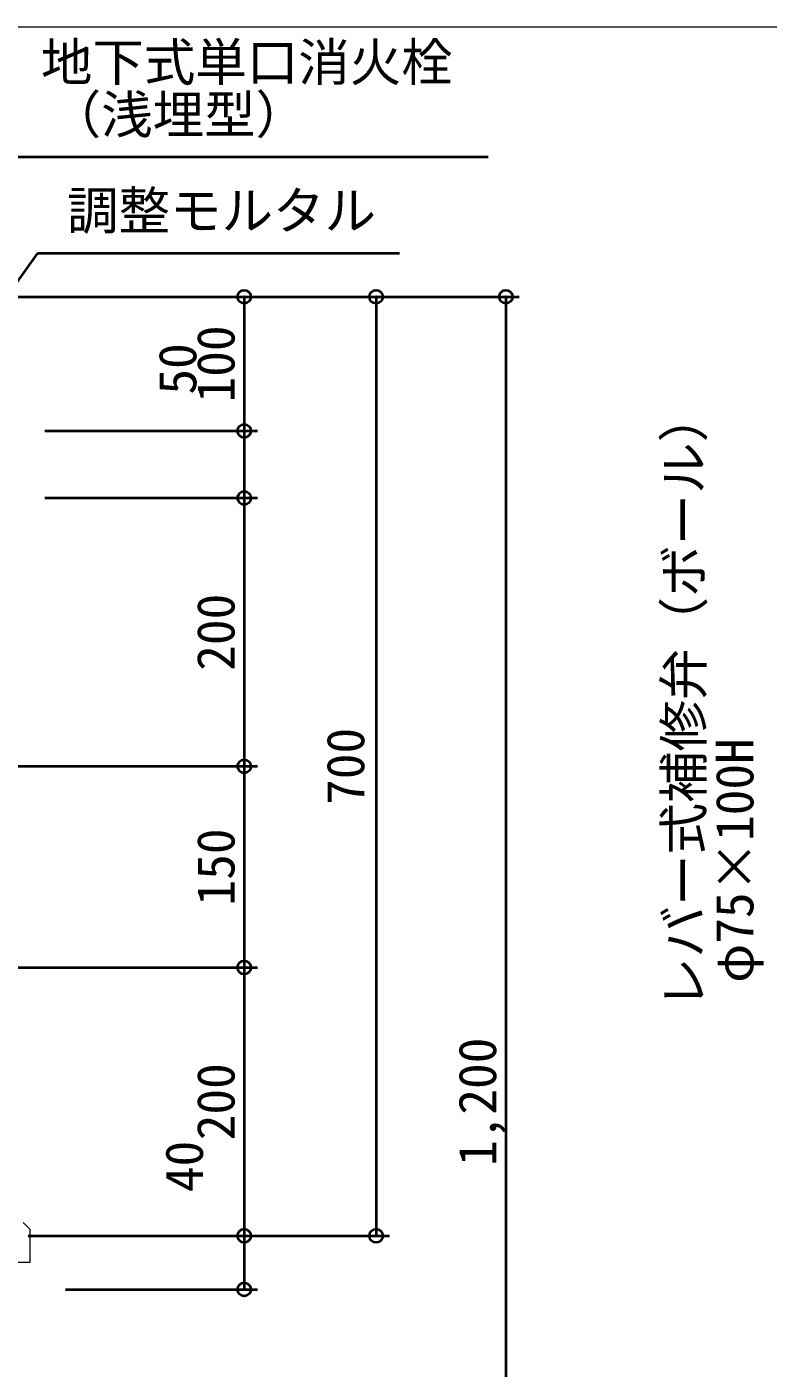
# Model space of a CAD drawing. Units: millimetres at full size, sheet at 1:20. Extents: x -5778 to 5792, y -3160 to 3160.
# Drawn here: x -527 to 26, y 120 to 1120 of the extents above; entities that cross this region are included whole.
import ezdxf
from ezdxf.enums import TextEntityAlignment as Align

# ---------------------------------------------------------------- set-up
doc = ezdxf.new("R2010")
doc.units = ezdxf.units.MM
doc.header["$LTSCALE"] = 20
doc.header["$PDMODE"] = 32
doc.header["$PDSIZE"] = 10
for name, color, linetype, lineweight in [('0-7_TEMP01', 3, 'Continuous', 18), ('0-9_躯体', 7, 'Continuous', 9), ('0-E_寸法', 1, 'Continuous', 40)]:
    doc.layers.add(name, color=color, linetype=linetype, lineweight=lineweight)
doc.styles.add('ＭＳ ゴシック', font='')
doc.styles.get('ＭＳ ゴシック').set_extended_font_data('MS Gothic')

msp = doc.modelspace()

# ---------------------------------------------------------------- linework, layer by layer
at = {"layer": '0-7_TEMP01'}
msp.add_line((-4201.03, 1120.37), (1498.97, 1120.37), dxfattribs=at)
at = {"layer": '0-9_躯体'}
for p, q in [((-524.82, 224.16), (-529.82, 229.16)), ((-524.82, 224.16), (-524.82, 199.15)), ((-524.82, 199.15), (-550.07, 199.15))]:
    msp.add_line(p, q, dxfattribs=at)
at = {"layer": '0-E_寸法'}
for p, q in [((-554.82, 1023.58), (-183.12, 1023.58)), ((-629.92, 795.99), (-518.98, 951.74)), ((-518.98, 951.74), (-249.21, 951.74)), ((-585.82, 919.16), (-159.84, 919.16)), ((-585.82, 919.16), (-256.66, 919.16)), ((-585.82, 919.16), (-354.98, 919.16)), ((-364.98, 919.16), (-364.98, 819.16)), ((-266.67, 919.16), (-266.67, 219.15)), ((-169.84, 919.16), (-169.84, -280.84)), ((-513.82, 819.16), (-354.98, 819.16)), ((-513.82, 819.16), (-354.98, 819.16)), ((-364.98, 819.16), (-364.98, 769.16)), ((-513.82, 769.16), (-354.98, 769.16)), ((-513.82, 769.16), (-354.98, 769.16)), ((-364.98, 769.16), (-364.98, 569.15)), ((-574.56, 569.15), (-354.98, 569.15)), ((-574.56, 569.15), (-354.98, 569.15)), ((-364.98, 569.15), (-364.98, 419.16)), ((-574.56, 419.16), (-354.98, 419.16)), ((-574.56, 419.16), (-354.98, 419.16)), ((-364.98, 419.16), (-364.98, 219.15)), ((-526.06, 219.15), (-256.66, 219.15)), ((-526.06, 219.15), (-354.98, 219.15)), ((-526.06, 219.15), (-354.98, 219.15)), ((-364.98, 219.15), (-364.98, 179.16)), ((-498.41, 179.16), (-354.98, 179.16))]:
    msp.add_line(p, q, dxfattribs=at)
for p in [(-364.98, 919.16), (-266.67, 919.16), (-169.84, 919.16), (-364.98, 819.16), (-364.98, 769.16), (-364.98, 569.15), (-364.98, 419.16), (-364.98, 219.15), (-266.67, 219.15), (-364.98, 179.16)]:
    msp.add_point(p, dxfattribs=at)

# ---------------------------------------------------------------- texts
at = {"layer": '0-E_寸法', "style": 'ＭＳ ゴシック'}
for s, p in [('地下式単口消火栓', (-516.63, 1071.55)), ('（浅埋型）', (-510.12, 1032.51)), ('調整モルタル', (-497.11, 960.92))]:
    msp.add_text(s, height=28.15, dxfattribs=at).set_placement(p, align=Align.BOTTOM_LEFT)
for s, p in [('100', (-363.76, 840.36)), ('50', (-392.27, 846.2)), ('レバー式補修弁（ボール）', (-14.73, 388.25)), ('200', (-363.76, 640.36)), ('700', (-267.02, 540.36)), ('φ75×100H', (23.23, 407.77)), ('150', (-363.76, 465.36)), ('1,200', (-168.62, 271.16)), ('200', (-363.76, 290.36)), ('40', (-387.35, 251.72))]:
    msp.add_text(s, height=28.15, rotation=90, dxfattribs=at).set_placement(p, align=Align.BOTTOM_LEFT)

doc.saveas('drawing.dxf')
